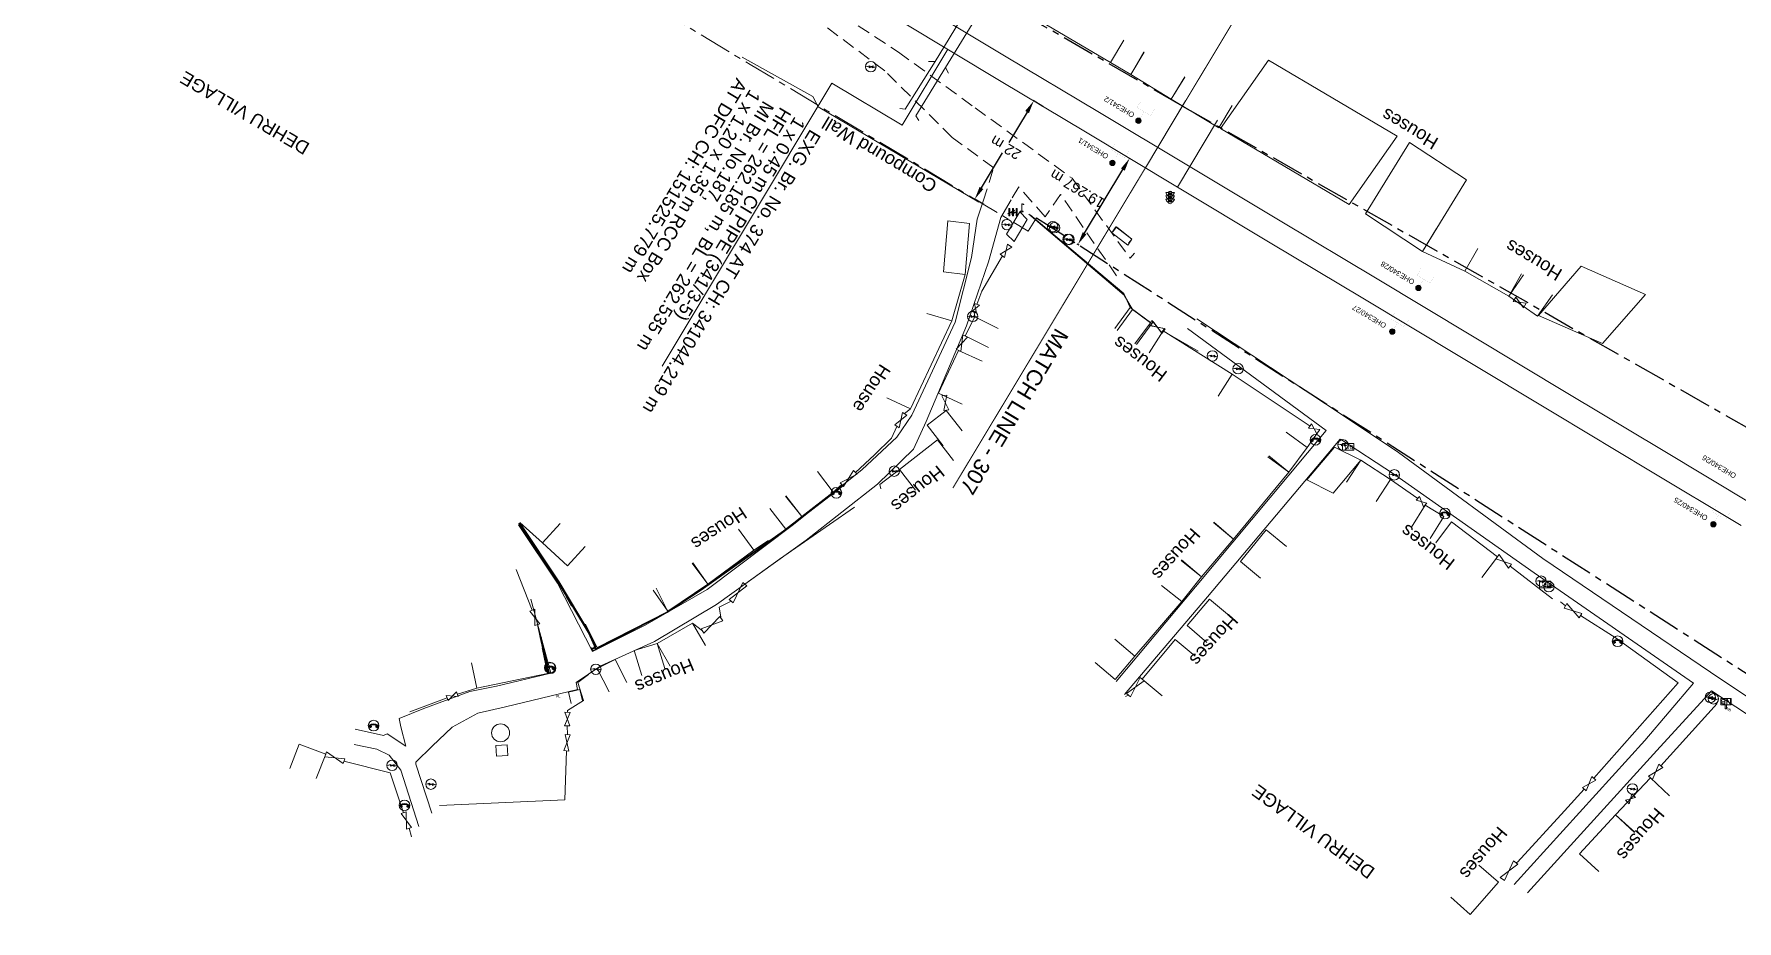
# Model space of a CAD drawing. Header units: metres. Extents: x 593168 to 611286, y 3401475 to 3412398.
# Drawn here: x 610191.8 to 610518.7, y 3401891 to 3402061.2 of the extents above; entities that cross this region are included whole.
import ezdxf
from ezdxf.enums import TextEntityAlignment as Align

# ---------------------------------------------------------------- set-up
doc = ezdxf.new("R2010")
doc.units = ezdxf.units.M
doc.header["$MEASUREMENT"] = 0
for name, pattern in [('CENTER', [2, 1.25, -0.25, 0.25, -0.25]), ('DASHED', [0.75, 0.5, -0.25]), ('PHANTOM2', [1.25, 0.625, -0.125, 0.125, -0.125, 0.125, -0.125])]:
    doc.linetypes.add(name, pattern=pattern)
doc.layers.get('Defpoints').update_dxf_attribs({"lineweight": 0})
for name, color, linetype, lineweight in [('BRIDGE DETAILS PLAN', 7, 'Continuous', 0), ('Commercial Building Pucca', 251, 'Continuous', 0), ('Compound Wall', 251, 'Continuous', 0), ('DFCC BOUNDARY', 6, 'CENTER', 0), ('Drain Bottom', 5, 'Continuous', 0), ('Drain Top', 5, 'Continuous', 0), ('Electric Pole', 251, 'Continuous', 0), ('Existing IR Chainage', 7, 'Continuous', 0), ('Existing IR Track', 143, 'Continuous', 0), ('Gate', 251, 'Continuous', 0), ('Lamp_Post', 251, 'Continuous', 0), ('Name Board', 251, 'Continuous', 0), ('OHE MAST', 8, 'Continuous', 0), ('OHE MAST TEXT', 8, 'Continuous', 0), ('Pipe Line', 4, 'Continuous', 0), ('PROPOSED DFCC TRACK', 1, 'Continuous', 0), ('Religious_Place', 251, 'Continuous', 0), ('Residential Building Pucca', 251, 'Continuous', 0), ('Residential Building Semipucca', 251, 'Continuous', 0), ('Shed', 251, 'Continuous', 0), ('Sign Board', 251, 'Continuous', 0), ('Subroad Edge', 34, 'Continuous', 0), ('Telephone Junction Box', 251, 'Continuous', 0), ('Telephone_Pole', 251, 'Continuous', 0), ('Text1', 251, 'Continuous', 0), ('TJB', 251, 'Continuous', 0), ('Transformer', 251, 'Continuous', 0), ('Village Name', 7, 'Continuous', 0), ('Well', 5, 'Continuous', 0)]:
    doc.layers.add(name, color=color, linetype=linetype, lineweight=lineweight)
doc.layers.add('Existing Railway Boundary', color=7, linetype='CENTER')
doc.layers.add('MATCH LINE', color=7, linetype='Continuous')
doc.styles.add('CUT-FILL', font='cut-fill.shx', dxfattribs={"height": 2})
doc.styles.add('NB', font='swissbo.ttf', dxfattribs={"height": 1.5})
doc.styles.get("Standard").update_dxf_attribs({"font": 'arial.ttf'})
doc.styles.add('Style-Arial', font='arial.ttf')
doc.styles.add('Vill txt', font='arial.ttf', dxfattribs={"height": 3})
doc.dimstyles.get("Standard").update_dxf_attribs({"dimtxt": 0.18, "dimasz": 0.18, "dimexe": 0.18, "dimexo": 0.0625, "dimgap": 0.09, "dimtad": 0, "dimtih": 1, "dimtoh": 1, "dimdec": 4, "dimzin": 0, "dimdsep": 46, "dimtxsty": 'Standard', "dimcen": 0.09, "dimadec": 0, "dimazin": 0, "dimtfac": 1, "dimtdec": 4, "dimtofl": 0, "dimtmove": 0, "dimatfit": 3, "dimfxl": 1, "dimtolj": 1, "dimtzin": 0, "dimarcsym": 0})

# ---------------------------------------------------------------- blocks, each defined once
blk = doc.blocks.new('GT')
at = {"layer": 'Gate'}
for p, q in [((-0.5, -0.5), (-0.5, 0.5)), ((-0.5, 0.5), (0.5, -0.5)), ((0.5, 0.5), (0.5, -0.5))]:
    blk.add_line(p, q, dxfattribs=at)
blk.add_lwpolyline([(0.5, 0.5), (-0.5, -0.5)], dxfattribs=at)
blk = doc.blocks.new('EP')
blk.add_hatch(color=8).paths.add_polyline_path([(-0.21, -0.05), (-0.21, 0.16), (-0.93, -0.01), (-0.31, 0.07), (-0.31, -0.19), (0.31, 0), (0.31, -0.24), (0.94, -0.01), (0.41, -0.1), (0.43, 0.15)])
at = {"color": 8}
for p, q in [((-0.93, -0.01), (-0.21, 0.16)), ((-0.31, 0.07), (-0.93, -0.01)), ((-0.31, -0.19), (-0.31, 0.07)), ((0.31, 0), (-0.31, -0.19)), ((-0.21, 0.16), (-0.21, -0.05)), ((-0.21, -0.05), (0.43, 0.15)), ((0.31, -0.24), (0.31, 0)), ((0.43, 0.15), (0.41, -0.1)), ((0.94, -0.01), (0.31, -0.24)), ((0.41, -0.1), (0.94, -0.01))]:
    blk.add_line(p, q, dxfattribs=at)
blk.add_circle((0, 0), 1, dxfattribs=at)
blk = doc.blocks.new('LP')
for points in [[(0, 0), (0, 1.5)], [(0.25, 1.35), (0.44, 1.35)]]:
    blk.add_lwpolyline(points)
for centre, radius, start, end in [((0.07, 0.99), 0.519, 57.6425, 97.3165), ((0.34, 1.33), 0.094, 11.7012, 168.0476)]:
    blk.add_arc(centre, radius, start, end)
at = {"extrusion": (0, 0, -1)}
blk.add_ellipse((0, 0.01), major_axis=(0.308, 0), ratio=0.400495, dxfattribs=at)
blk.add_ellipse((0.35, 1.36), major_axis=(0.0017, 0.0438), ratio=0.461056, start_param=1.74022, end_param=4.575836)
blk = doc.blocks.new('SIG')
for color, points in [(1, [(-0.22, 0.42, 0.180295), (-0.01, 0.33, -0.00255), (0.01, 0.33, -0.00255), (0.02, 0.33, 0.180295), (0.23, 0.42, -0.002654), (0.25, 0.44, 0.184495), (0.33, 0.65, 1.000001), (-0.32, 0.65, 0.184495), (-0.24, 0.44, -0.002654)]), (2, [(0.23, -0.23, -0.002654), (0.25, -0.21, 0.184495), (0.33, 0.01, 1.000001), (-0.32, 0.01, 0.184495), (-0.24, -0.21, -0.002654), (-0.22, -0.23, 0.180295), (-0.01, -0.32, -0.00255), (0.01, -0.32, -0.00255), (0.02, -0.32, 0.180295)]), (3, [(0.23, -0.88, -0.002654), (0.25, -0.86, 0.184495), (0.33, -0.64, 1.000001), (-0.32, -0.64, 0.184495), (-0.24, -0.86, -0.002654), (-0.22, -0.88, 0.395599)])]:
    blk.add_hatch(color=color).paths.add_polyline_path(points)
for p, q in [((-0.31, 0.98), (-0.32, -0.9)), ((0.33, -0.9), (0.32, 0.98))]:
    blk.add_line(p, q)
for points in [[(-0.31, 0.98), (-0.81, 0.98, 0.198758), (-0.42, 0.41, 0.003814), (-0.31, 0.39, 0.003814)], [(-0.31, 0.33), (-0.81, 0.33, 0.198758), (-0.42, -0.23, 0.003727), (-0.32, -0.26, 0.003727)], [(0.32, 0.98), (0.82, 0.98, -0.198758), (0.44, 0.41, -0.003814), (0.32, 0.39, -0.003814)], [(0.32, 0.33), (0.82, 0.33, -0.198758), (0.44, -0.23, -0.003727), (0.33, -0.26, -0.003727)], [(-0.32, -0.32), (-0.81, -0.32, 0.198758), (-0.42, -0.88, 0.003639), (-0.32, -0.9)], [(0.33, -0.32), (0.82, -0.32, -0.198758), (0.44, -0.88, -0.003639), (0.33, -0.9)]]:
    blk.add_lwpolyline(points, format="xyb")
for centre, radius, start, end in [((0.01, 0.91), 0.324, 12.4049, 167.5951), ((0.01, 0.81), 0.357, 27.7578, 152.2422), ((0.01, -0.9), 0.324, 181.4572, 358.5428)]:
    blk.add_arc(centre, radius, start, end)
blk = doc.blocks.new('TP')
at = {"layer": 'Telephone_Pole'}
blk.add_hatch(color=8, dxfattribs=at).paths.add_polyline_path([(0.49, 0.08, -0.516403), (0.5, 0.04, 0.157799), (0.42, -0.19, 0.257253), (0.43, -0.21), (0.7, -0.4, 0.297943), (0.73, -0.4, 0.213635), (0.94, -0.09, 0.292624), (0.86, 0.1, 0.314672), (-0.86, 0.1, 0.297888), (-0.94, -0.1, 0.205841), (-0.73, -0.4, 0.297943), (-0.7, -0.4), (-0.43, -0.21, 0.257253), (-0.42, -0.19, 0.155164), (-0.5, 0.04, -0.510878), (-0.49, 0.08, -0.167449)])
at = {"layer": 'Telephone_Pole', "color": 8}
for p, q in [((-0.7, -0.4), (-0.43, -0.21)), ((-0.44, -0.22), (-0.44, -0.22)), ((0.7, -0.4), (0.43, -0.21)), ((0.44, -0.22), (0.44, -0.22))]:
    blk.add_line(p, q, dxfattribs=at)
blk.add_circle((0, 0), 1.03, dxfattribs=at)
for centre, radius, start, end in [((0.01, -1.13), 1.5, 55.3659, 125.2353), ((-0.48, 0.05), 0.0243, 109.2181, 217.464), ((-0.82, -0.21), 0.402, 2.1844, 37.464), ((0.01, -1.34), 1.5, 71.1943, 109.2181), ((0.82, -0.21), 0.402, 141.9464, 177.8156), ((0.48, 0.06), 0.0243, 321.9464, 71.1943), ((0.75, -0.06), 0.194, 350.1231, 55.3659), ((-0.44, -0.19), 0.0258, 304.4776, 2.1844), ((0.44, -0.19), 0.0258, 177.8156, 235.5224), ((0.72, -0.38), 0.0258, 235.5224, 301.8866), ((0.49, -0.01), 0.462, 301.8866, 350.1231)]:
    blk.add_arc(centre, radius, start, end, dxfattribs=at)
blk = doc.blocks.new('TRF')
blk.add_hatch(color=256).paths.add_polyline_path([(0.22, -0.04), (0.38, 0.42), (-0.98, -0.29), (0.02, 0.04), (-0.18, -0.39), (0.98, 0.09)])
for p, q in [((-0.69, 0.72), (-0.69, -0.72)), ((-0.52, 0.72), (-0.69, 0.72)), ((-0.52, -0.72), (-0.52, 0.72)), ((0, 0.72), (0, -0.72)), ((0.17, 0.72), (0, 0.72)), ((0.17, -0.72), (0.17, 0.72)), ((0.7, 0.72), (0.7, -0.72)), ((0.87, 0.72), (0.7, 0.72)), ((0.87, -0.72), (0.87, 0.72)), ((-0.69, -0.72), (-0.52, -0.72)), ((0, -0.72), (0.17, -0.72)), ((0.7, -0.72), (0.87, -0.72))]:
    blk.add_line(p, q)
blk.add_lwpolyline([(0.22, -0.04), (0.38, 0.42), (-0.98, -0.29), (0.02, 0.04), (-0.18, -0.39), (0.98, 0.09)], close=True)
blk = doc.blocks.new('NB')
for p, q in [((-0.98, 0.82), (-0.98, 1.98)), ((-0.98, 1.98), (0.98, 1.98)), ((-0.98, 0.82), (0.98, 0.82)), ((-0.13, 0.82), (-0.13, 0)), ((-0.13, 0), (0.13, 0)), ((0.13, 0.82), (0.13, 0)), ((0.98, 1.98), (0.98, 0.82))]:
    blk.add_line(p, q)
at = {"style": 'NB', "width": 1.025371}
blk.add_text('NB', height=0.988, rotation=180, dxfattribs=at).set_placement((0, 1.39), align=Align.MIDDLE)
blk = doc.blocks.new('TJB')
at = {"layer": 'TJB'}
for p, q in [((1.04, 0.63), (-1.09, 0.63)), ((-1.09, 0.63), (-1.09, -0.63)), ((1.04, -0.63), (1.04, 0.63)), ((-1.09, -0.63), (1.04, -0.63))]:
    blk.add_line(p, q, dxfattribs=at)
at = {"layer": 'TJB', "style": 'CUT-FILL'}
blk.add_text('TJB', height=0.739, dxfattribs=at).set_placement((-0.9, -0.38))
blk = doc.blocks.new('OHE MAST')
h = blk.add_hatch(color=253)
h.dxf.hatch_style = 1
edge = h.paths.add_edge_path()
edge.add_arc((0, 0), 0.514, 0, 360)
at = {"color": 253, "const_width": 0.01}
for points in [[(-1.03, -1.71), (0, 0)], [(-3.09, -2.23), (-2.32, -0.94), (0.26, -2.49), (-0.52, -3.77)]]:
    blk.add_lwpolyline(points, dxfattribs=at)
at = {"color": 253}
blk.add_circle((0, 0), 0.514, dxfattribs=at)
blk = doc.blocks.new('*D140')
at = {"layer": 'Defpoints', "color": 0, "linetype": 'ByBlock', "ltscale": 5, "transparency": 16777216}
for p in [(610402.08, 3402037.35), (610402.44, 3402037.13), (610392.52, 3402020.61)]:
    blk.add_point(p, dxfattribs=at)
at = {"layer": 'DFCC BOUNDARY', "color": 0, "linetype": 'ByBlock', "lineweight": -2, "ltscale": 5, "transparency": 16777216}
for p, q in [((610402.33, 3402037.2), (610401.97, 3402037.41)), ((610393.44, 3402022.98), (610400.79, 3402035.21)), ((610392.41, 3402020.68), (610392.05, 3402020.9))]:
    blk.add_line(p, q, dxfattribs=at)
at = {"layer": 'DFCC BOUNDARY', "color": 0, "linetype": 'ByBlock', "ltscale": 5, "transparency": 16777216}
for points in [[(610400.43, 3402035.42), (610401.15, 3402034.99), (610402.08, 3402037.35)], [(610393.09, 3402023.19), (610393.8, 3402022.76), (610392.16, 3402020.83)]]:
    blk.add_solid(points, dxfattribs=at)
at = {"layer": 'DFCC BOUNDARY', "color": 0, "linetype": 'ByBlock', "ltscale": 5, "transparency": 16777216, "insert": (610392.06, 3402031.52), "char_height": 2, "attachment_point": 5, "rotation": 149, "style": 'Style-Arial'}
blk.add_mtext('\\A1;19.267 m', dxfattribs=at)
blk = doc.blocks.new('TerminatorOpen_0.5')
at = {"color": 0, "linetype": 'ByBlock', "lineweight": -2}
for q in [(-1, 0.25), (-1, 0), (-1, -0.25)]:
    blk.add_line((0, 0), q, dxfattribs=at)
blk = doc.blocks.new('*D115')
at = {"layer": 'Defpoints', "color": 0, "linetype": 'ByBlock', "ltscale": 5, "transparency": 16777216}
for p in [(610383.69, 3402048.39), (610385.55, 3402047.28), (610374.22, 3402028.42)]:
    blk.add_point(p, dxfattribs=at)
at = {"layer": 'DFCC BOUNDARY', "color": 0, "linetype": 'ByBlock', "lineweight": -2, "ltscale": 5, "transparency": 16777216}
for p, q in [((610382.41, 3402046.25), (610378.88, 3402040.39)), ((610385.44, 3402047.34), (610383.58, 3402048.46)), ((610373.65, 3402031.67), (610377.72, 3402038.45)), ((610374.11, 3402028.48), (610372.26, 3402029.6))]:
    blk.add_line(p, q, dxfattribs=at)
at = {"layer": 'DFCC BOUNDARY', "color": 0, "linetype": 'ByBlock', "ltscale": 5, "transparency": 16777216}
for points in [[(610382.05, 3402046.46), (610382.76, 3402046.03), (610383.69, 3402048.39)], [(610373.3, 3402031.89), (610374.01, 3402031.46), (610372.37, 3402029.53)]]:
    blk.add_solid(points, dxfattribs=at)
at = {"layer": 'DFCC BOUNDARY', "color": 0, "linetype": 'ByBlock', "ltscale": 5, "transparency": 16777216, "insert": (610378.3, 3402039.42), "char_height": 2, "attachment_point": 5, "rotation": 149, "style": 'Style-Arial'}
blk.add_mtext('\\A1;22 m', dxfattribs=at)

msp = doc.modelspace()

# ---------------------------------------------------------------- linework, layer by layer
at = {"layer": 'BRIDGE DETAILS PLAN', "lineweight": 13}
msp.add_lwpolyline([(610367.1983, 3402058.2885), (610358.4534, 3402043.7081), (610344.9508, 3402051.8065), (610312.3401, 3401997.4341)], dxfattribs=at)
at = {"layer": 'Commercial Building Pucca'}
for points in [[(610398.6944, 3402023.0712, 263.7318), (610399.454, 3402024.2154, 263.4259), (610402.527, 3402021.8613, 263.4929), (610401.7487, 3402020.6891, 263.4929)], [(610280.4421, 3401924.6585, 262.3552), (610282.637, 3401924.7935, 262.4072), (610282.7675, 3401922.7363, 262.6311), (610280.572, 3401922.6013, 262.6311)]]:
    msp.add_polyline3d(points, close=True, dxfattribs=at)
msp.add_polyline3d([(610469.1072, 3401901.7047, 261.1423), (610472.8759, 3401898.4211, 261.1423), (610467.483, 3401892.2314, 261.1353), (610463.7143, 3401895.515, 261.1353)], dxfattribs=at)
at = {"layer": 'Compound Wall'}
for points in [[(610327.7508, 3402056.775, 266.1121), (610341.3179, 3402049.2276, 264.8465), (610342.2811, 3402047.2353, 264.8425), (610373.1578, 3402028.9425, 262.4062)], [(610382.7577, 3402026.6326, 262.6251), (610401.0727, 3402011.1034, 263.061), (610402.6715, 3402008.3239, 263.105)], [(610382.9951, 3402026.5302, 262.4179), (610400.9586, 3402011.4462, 262.035), (610402.1973, 3402008.7455, 262.026)], [(610377.6808, 3402018.6392, 263.173), (610373.7133, 3402011.8947, 262.5262), (610372.7876, 3402009.3152, 262.4542)], [(610372.2459, 3402007.8083, 262.4942), (610372.3677, 3402006.935, 262.6711)], [(610408.6194, 3402004.2094, 262.8021), (610415.2667, 3402000.3581, 261.6724)], [(610421.769, 3401995.9571, 260.4425), (610436.7262, 3401985.9704, 261.4192)], [(610359.9947, 3401989.2297, 262.8001), (610358.9033, 3401988.3526, 263.055)], [(610357.4243, 3401985.9138, 263.066), (610356.4159, 3401983.6703, 262.8701), (610353.1426, 3401980.454, 262.9321), (610349.4618, 3401977.0811, 263.016)], [(610438.2886, 3401984.8772, 261.3872), (610436.1496, 3401981.8807, 261.2813)], [(610354.3333, 3401973.9019, 264.1177), (610354.1652, 3401974.7179, 262.8971), (610357.9218, 3401977.6261, 262.8661)], [(610346.8462, 3401974.7346, 263.025), (610345.2034, 3401973.2966, 263.6698)], [(610452.1405, 3401975.6854, 261.2463), (610457.4023, 3401972.0835, 261.1703)], [(610328.2288, 3401955.6277, 262.9371), (610334.8976, 3401960.4176, 262.9561), (610349.2528, 3401970.4187, 263.23)], [(610285.0198, 3401967.4645, 265.0914), (610289.4106, 3401963.5755, 264.8355)], [(610329.9513, 3401962.1159, 263.155), (610332.7615, 3401964.0274, 263.146)], [(610284.3638, 3401958.4064, 264.8765), (610287.413, 3401950.6354, 263.3829)], [(610475.1017, 3401959.084, 261.0263), (610483.2326, 3401952.8139, 261.0233)], [(610293.9559, 3401953.1629, 263.4079), (610294.9398, 3401951.385, 263.4559)], [(610412.1103, 3401952.2818, 261.8041), (610403.0826, 3401941.814, 261.8411)], [(610484.7872, 3401952.2561, 261.0613), (610485.7405, 3401951.4497, 261.1263)], [(610318.2067, 3401948.1471, 262.7111), (610320.108, 3401946.6276, 265.4283)], [(610488.6484, 3401949.6044, 261.1353), (610495.4848, 3401945.239, 260.9144)], [(610288.4133, 3401947.8617, 263.203), (610288.9328, 3401945.3977, 262.6691)], [(610495.4887, 3401945.234, 260.9134), (610507.4053, 3401936.6582, 261.0683), (610491.1817, 3401918.344, 261.1713)], [(610297.2449, 3401933.2702, 262.9311), (610296.1724, 3401936.7282, 262.5532), (610298.247, 3401938.2987, 262.6032)], [(610273.0636, 3401934.4882, 261.9843), (610276.7879, 3401935.6344, 262.0503)], [(610263.918, 3401931.1357, 262.8091), (610271.1084, 3401933.7732, 262.0663)], [(610294.1845, 3401931.0151, 262.3902), (610294.2019, 3401931.3828, 262.3832), (610297.2449, 3401933.2702, 262.9311)], [(610401.3082, 3401934.0761, 261.8551), (610401.8924, 3401934.3134, 261.9731)], [(610504.0283, 3401920.761, 261.1243), (610514.8428, 3401932.7245, 261.2313)], [(610294.223, 3401926.7356, 262.3912), (610294.1189, 3401928.4291, 262.3842)], [(610269.6281, 3401913.1587, 262.2453), (610293.6596, 3401914.2048, 262.2493), (610293.9933, 3401923.6275, 262.1183)], [(610251.2921, 3401921.66, 262.7891), (610260.1439, 3401919.42, 261.4485), (610262.7366, 3401911.7431, 261.7524)], [(610489.3622, 3401916.2449, 261.1133), (610485.5601, 3401912.1304, 260.9054)], [(610485.5601, 3401912.1304, 260.9054), (610476.518, 3401902.2494, 260.8524), (610476.1714, 3401902.2164, 261.0713)], [(610263.8106, 3401908.7704, 261.7204), (610264.2695, 3401907.1263, 263.006)]]:
    msp.add_polyline3d(points, dxfattribs=at)
at = {"layer": 'DFCC BOUNDARY', "ltscale": 5, "flags": 128}
msp.add_lwpolyline([(610384.1916, 3402025.9612), (610382.6316, 3402023.3659), (610382.3057, 3402023.5616), (610366.1369, 3402033.2715), (610347.1756, 3402044.6438), (610329.2627, 3402055.3875), (610312.3002, 3402065.6121), (610295.1548, 3402075.9469), (610279.5398, 3402085.264), (610263.9981, 3402094.5373), (610245.9472, 3402105.4552), (610228.2258, 3402116.1741), (610211.1381, 3402126.4063), (610194.0456, 3402136.6412), (610177.8901, 3402146.3259), (610161.8846, 3402155.9206), (610146.3415, 3402165.2395), (610131.0407, 3402174.4132), (610114.7917, 3402184.1443), (610098.8085, 3402193.716), (610086.8119, 3402200.9009), (610089.8523, 3402205.9601)], dxfattribs=at)
at = {"layer": 'Drain Bottom'}
for points in [[(610299.4805, 3401942.9731, 262.4322), (610313.3334, 3401950.2174, 262.6211), (610319.795, 3401954.567, 262.7201), (610335.7176, 3401965.7508, 262.967), (610346.7377, 3401974.3242, 262.8441)], [(610346.6948, 3401974.409, 262.8441), (610335.6914, 3401965.805, 262.967), (610319.7699, 3401954.6301, 262.7341), (610313.3145, 3401950.255, 262.6251), (610299.5465, 3401943.129, 262.4322)], [(610284.9272, 3401967.253, 264.9635), (610292.4099, 3401956.0374, 263.7218), (610298.2335, 3401946.4041, 262.7321), (610299.5022, 3401943.594, 262.4982), (610299.3224, 3401943.274, 262.4302), (610299.0971, 3401943.2735, 262.4172), (610298.9204, 3401943.2168, 262.4092)], [(610299.0281, 3401942.9648, 262.4032), (610299.4805, 3401942.9731, 262.4322), (610299.5465, 3401943.129, 262.4322), (610299.5715, 3401943.5499, 262.4992), (610298.2961, 3401946.4179, 262.7231), (610292.5006, 3401956.0736, 263.7218), (610285.0179, 3401967.2892, 264.9635)], [(610290.5409, 3401938.6183, 262.1703), (610289.0398, 3401945.302, 262.5312)], [(610289.0973, 3401945.3195, 262.5242), (610290.6103, 3401938.6466, 262.1003)]]:
    msp.add_polyline3d(points, dxfattribs=at)
for p in [(610346.695, 3401974.409, 262.844), (610346.738, 3401974.324, 262.844), (610284.927, 3401967.253, 264.963), (610285.018, 3401967.289, 264.963), (610335.691, 3401965.805, 262.967), (610335.718, 3401965.751, 262.967), (610292.41, 3401956.037, 263.722), (610292.501, 3401956.074, 263.722), (610319.77, 3401954.63, 262.734), (610319.795, 3401954.567, 262.72), (610313.315, 3401950.255, 262.625), (610313.333, 3401950.217, 262.621), (610289.04, 3401945.302, 262.531), (610289.097, 3401945.32, 262.524), (610298.234, 3401946.404, 262.732), (610298.296, 3401946.418, 262.723), (610298.92, 3401943.217, 262.409), (610299.028, 3401942.965, 262.403), (610299.097, 3401943.274, 262.417), (610299.322, 3401943.274, 262.43), (610299.481, 3401942.973, 262.432), (610299.502, 3401943.594, 262.498), (610299.546, 3401943.129, 262.432), (610299.571, 3401943.55, 262.499), (610290.541, 3401938.618, 262.17), (610290.61, 3401938.647, 262.1)]:
    msp.add_point(p, dxfattribs=at)
at = {"layer": 'Drain Top'}
for points in [[(610346.8659, 3401974.3024, 263.055), (610335.7494, 3401965.6982, 263.117), (610319.8475, 3401954.4878, 262.9151), (610313.3371, 3401950.2052, 262.7721), (610299.6543, 3401943.0168, 262.5962)], [(610299.6696, 3401943.2341, 262.6002), (610313.3115, 3401950.264, 262.7721), (610319.7215, 3401954.624, 262.9031), (610335.6807, 3401965.8559, 263.1), (610346.7718, 3401974.5077, 262.988)], [(610284.8866, 3401967.2083, 265.0424), (610292.3693, 3401955.9927, 263.8008), (610298.18, 3401946.3551, 262.7951)], [(610298.3474, 3401946.4077, 262.8221), (610292.5685, 3401956.085, 263.7898), (610285.0858, 3401967.3006, 265.0314)], [(610290.4743, 3401938.6017, 262.4592), (610288.9349, 3401945.393, 262.6691)], [(610289.154, 3401945.3622, 262.8011), (610290.6839, 3401938.6413, 262.5142)], [(610298.18, 3401946.3551, 262.7951), (610299.3754, 3401943.645, 262.5402), (610299.2893, 3401943.3948, 262.5462), (610299.1255, 3401943.3476, 262.5142), (610298.7471, 3401943.3869, 262.5492)], [(610299.1074, 3401942.8028, 262.6082), (610299.6543, 3401943.0168, 262.5962), (610299.6696, 3401943.2341, 262.6002), (610299.6177, 3401943.5729, 262.5722), (610298.3474, 3401946.4077, 262.8221)]]:
    msp.add_polyline3d(points, dxfattribs=at)
for p in [(610346.772, 3401974.508, 262.988), (610346.866, 3401974.302, 263.055), (610284.887, 3401967.208, 265.042), (610285.086, 3401967.301, 265.031), (610335.681, 3401965.856, 263.1), (610335.749, 3401965.698, 263.117), (610292.369, 3401955.993, 263.801), (610292.569, 3401956.085, 263.79), (610319.722, 3401954.624, 262.903), (610319.848, 3401954.488, 262.915), (610313.312, 3401950.264, 262.772), (610313.337, 3401950.205, 262.772), (610288.991, 3401945.316, 262.781), (610289.154, 3401945.362, 262.801), (610298.18, 3401946.355, 262.795), (610298.347, 3401946.408, 262.822), (610298.747, 3401943.387, 262.549), (610298.879, 3401943.177, 262.513), (610299.107, 3401942.803, 262.608), (610299.125, 3401943.348, 262.514), (610299.289, 3401943.395, 262.546), (610299.375, 3401943.645, 262.54), (610299.618, 3401943.573, 262.572), (610299.654, 3401943.017, 262.596), (610299.67, 3401943.234, 262.6), (610290.474, 3401938.602, 262.459), (610290.684, 3401938.641, 262.514)]:
    msp.add_point(p, dxfattribs=at)
at = {"layer": 'Existing IR Chainage', "color": 7, "linetype": 'Continuous', "lineweight": 13, "flags": 128}
for points in [[(610412.8334, 3402048.388), (610405.1109, 3402035.5286)], [(610418.9712, 3402044.702), (610411.2488, 3402031.8427)]]:
    msp.add_lwpolyline(points, dxfattribs=at)
at = {"layer": 'Existing IR Track', "flags": 128}
for points in [[(610521.8322, 3401970.8679), (610504.1811, 3401981.4476), (610486.5293, 3401992.0277), (610467.894, 3402003.235), (610449.2807, 3402014.4291), (610431.3262, 3402025.1681), (610413.3737, 3402035.9058), (610395.9724, 3402046.3358), (610378.424, 3402056.854), (610360.8226, 3402067.4081), (610343.0892, 3402078.0414), (610325.9647, 3402088.3135), (610308.8184, 3402098.5987), (610293.1044, 3402107.9892), (610277.3842, 3402117.3835), (610259.6203, 3402128.1082), (610241.8171, 3402138.7737), (610224.6768, 3402149.02), (610207.4709, 3402159.3055), (610191.4358, 3402168.9294)], [(610519.4689, 3401966.9081), (610501.7571, 3401977.5244), (610483.8913, 3401988.233), (610465.4658, 3401999.3065), (610446.8581, 3402010.4895), (610429.0533, 3402021.1662), (610411.2488, 3402031.8427), (610393.632, 3402042.4221), (610377.4631, 3402052.1319), (610358.4913, 3402063.5106), (610340.5993, 3402074.2418), (610323.6575, 3402084.4538), (610306.4698, 3402094.8141), (610290.8125, 3402104.1565), (610275.3274, 3402113.396), (610257.3331, 3402124.2798), (610239.57, 3402135.0238), (610222.4403, 3402145.2811), (610205.3479, 3402155.516), (610189.2016, 3402165.1952)]]:
    msp.add_lwpolyline(points, dxfattribs=at)
at = {"layer": 'Existing Railway Boundary', "ltscale": 5}
for points in [[(610412.2426, 3402047.4072), (610348.1708, 3402084.3155), (610255.6699, 3402141.9633), (610098.8011, 3402235.9968), (610097.6409, 3402236.5907), (610096.8654, 3402237.0016), (610095.7382, 3402237.4658), (610093.9073, 3402238.4592), (608296.8511, 3403316.4743), (608263.9541, 3403378.7593), (608188.5487, 3403419.3953), (608142.2829, 3403445.4311)], [(610412.2426, 3402047.4072), (610824.2343, 3401812.7137), (610816.4467, 3401806.0872), (610961.1072, 3401721.668), (611001.8155, 3401693.5189), (611045.0981, 3401670.4754), (611172.8748, 3401594.2137), (611237.8075, 3401560.6603)], [(610384.1916, 3402025.9612), (610670.0185, 3401842.4981), (610679.7056, 3401836.6947), (610993.3567, 3401648.9241), (611238.0931, 3401474.8868)]]:
    msp.add_lwpolyline(points, dxfattribs=at)
at = {"layer": 'MATCH LINE', "linetype": 'PHANTOM2', "ltscale": 15, "const_width": 0.2}
msp.add_lwpolyline([(610438.213, 3402090.5998), (610368.1698, 3401974.0728)], dxfattribs=at)
at = {"layer": 'PROPOSED DFCC TRACK', "color": 7, "linetype": 'Continuous', "flags": 128}
msp.add_lwpolyline([(610363.4996, 3402055.9677), (610364.7358, 3402055.9514), (610370.3551, 3402065.1209), (610369.7763, 3402065.9999)], dxfattribs=at)
at = {"layer": 'PROPOSED DFCC TRACK', "color": 7, "linetype": 'Continuous', "elevation": 0.001, "flags": 128}
msp.add_lwpolyline([(610367.3567, 3402053.6983), (610366.781, 3402054.7923), (610372.4004, 3402063.9617), (610373.4464, 3402063.845)], dxfattribs=at)
at = {"layer": 'PROPOSED DFCC TRACK', "linetype": 'Continuous', "flags": 128}
msp.add_lwpolyline([(610364.7358, 3402055.9514), (610359.0045, 3402046.7875), (610357.9605, 3402046.9212)], dxfattribs=at)
at = {"layer": 'PROPOSED DFCC TRACK', "linetype": 'Continuous', "elevation": 0.001, "flags": 128}
msp.add_lwpolyline([(610366.781, 3402054.7923), (610361.0608, 3402045.5015), (610361.6379, 3402044.6213)], dxfattribs=at)
at = {"layer": 'Religious_Place'}
msp.add_polyline3d([(610294.9016, 3401932.7093, 262.966), (610294.3932, 3401934.8854, 262.966), (610296.5707, 3401935.3941, 261.3575), (610297.0763, 3401933.2299, 261.3575)], dxfattribs=at)
at = {"layer": 'Residential Building Pucca'}
for points in [[(610400.984, 3402060.0486, 262.0903), (610398.4428, 3402055.7443, 262.0903), (610383.9529, 3402064.2991, 261.9773), (610386.4941, 3402068.6034, 261.9773)], [(610404.8291, 3402057.7892, 262.985), (610402.2968, 3402053.4796, 262.985), (610398.4428, 3402055.7443, 262.0903), (610400.9752, 3402060.0539, 262.0903)], [(610412.7083, 3402052.9526, 263.018), (610410.0929, 3402048.6929, 263.018), (610402.2968, 3402053.4796, 262.985), (610404.9122, 3402057.7393, 262.985)], [(610421.7978, 3402047.5022, 262.7801), (610419.2271, 3402043.2154, 262.7801), (610410.0929, 3402048.6929, 263.018), (610412.6636, 3402052.9798, 263.018)], [(610398.8865, 3402023.2836, 262.8928), (610399.5838, 3402024.2169, 262.8928), (610402.4972, 3402021.8545, 262.7148), (610401.8481, 3402021.0894, 262.7148)], [(610477.3288, 3402015.2172, 261.7351), (610474.8453, 3402010.8793, 261.7351), (610466.4175, 3402015.7043, 259.7047), (610468.901, 3402020.0422, 259.7047)], [(610366.3351, 3402015.5591, 262.5132), (610370.5424, 3402015.085, 262.5132), (610367.9474, 3402006.1911, 262.6012), (610363.1489, 3402007.5912, 262.6012)], [(610483.2337, 3402011.1522, 262.301), (610480.3889, 3402007.0422, 262.301), (610474.8453, 3402010.8793, 261.7351), (610477.6901, 3402014.9893, 261.7351)], [(610363.1489, 3402007.5912, 262.6012), (610367.9474, 3402006.1911, 262.6012), (610360.0276, 3401989.28, 263.4259), (610355.5009, 3401991.3999, 263.4259)], [(610375.016, 3402001.044, 262.6191), (610370.5423, 3402003.2737, 262.6191), (610372.3668, 3402006.9344, 262.6711), (610376.8405, 3402004.7047, 262.6711)], [(610399.2322, 3402004.6845, 262.027), (610402.2025, 3402008.7047, 262.027), (610406.3657, 3402005.6287, 261.8591), (610403.3954, 3402001.6085, 261.8591)], [(610399.6881, 3402004.3133, 263.105), (610402.6715, 3402008.3239, 263.105), (610406.0883, 3402005.7822, 262.9371), (610403.1049, 3402001.7716, 262.9371)], [(610405.8576, 3402000.0184, 261.8891), (610408.5093, 3402004.2555, 261.8891), (610421.769, 3401995.9571, 260.4425), (610419.1173, 3401991.7199, 260.4425)], [(610369.9667, 3401990.1914, 262.6301), (610365.4287, 3401992.2871, 262.6301), (610369.2215, 3402000.4997, 262.6251), (610373.7594, 3401998.404, 262.6251)], [(610366.2873, 3401982.1911, 262.7001), (610363.2212, 3401986.1388, 262.7001), (610366.8739, 3401988.9758, 262.8451), (610369.94, 3401985.0281, 262.8451)], [(610432.1078, 3401984.8216, 261.2813), (610436.1496, 3401981.8807, 261.2813), (610432.6818, 3401977.1148, 261.3812), (610428.64, 3401980.0557, 261.3812)], [(610360.9834, 3401973.6749, 262.8661), (610357.9218, 3401977.6261, 262.8661), (610365.2461, 3401983.3012, 262.9131), (610368.3076, 3401979.35, 262.9131)], [(610428.8145, 3401980.2837, 261.3802), (610432.6635, 3401977.0946, 261.3802), (610422.0428, 3401964.2766, 261.6192), (610418.1938, 3401967.4658, 261.6192)], [(610443.7334, 3401975.2128, 261.2223), (610446.4702, 3401979.3956, 261.2223), (610452.1405, 3401975.6854, 261.2463), (610449.4037, 3401971.5027, 261.2463)], [(610342.1898, 3401977.22, 263.6698), (610345.2034, 3401973.2966, 263.6698), (610339.158, 3401968.5929, 263.089), (610336.115, 3401972.5585, 263.089)], [(610336.0696, 3401972.5233, 263.089), (610339.158, 3401968.5929, 263.089), (610336.1145, 3401966.2016, 263.121), (610333.0262, 3401970.1319, 263.121)], [(610456.2095, 3401966.5557, 261.1523), (610458.8285, 3401970.8133, 261.1523), (610462.392, 3401968.6213, 261.0733), (610459.7731, 3401964.3637, 261.0733)], [(610460.863, 3401963.5634, 261.0673), (610463.8771, 3401967.5509, 261.0673), (610472.6965, 3401960.8845, 260.9953), (610469.6824, 3401956.8969, 260.9953)], [(610297.5698, 3401962.8283, 264.2957), (610294.1719, 3401959.1624, 264.2957), (610289.4106, 3401963.5755, 264.8355), (610292.8085, 3401967.2415, 264.8355)], [(610326.9949, 3401966.1464, 263.155), (610329.9513, 3401962.1159, 263.155), (610321.1047, 3401955.627, 262.9341), (610318.1483, 3401959.6576, 262.9341)], [(610418.2355, 3401967.5155, 261.6192), (610422.0428, 3401964.2766, 261.6192), (610415.8761, 3401957.0277, 261.5342), (610412.0689, 3401960.2665, 261.5342)], [(610427.2106, 3401956.7957, 261.4672), (610423.3442, 3401959.9638, 261.4672), (610428.3125, 3401966.0272, 261.4112), (610432.1789, 3401962.8592, 261.4112)], [(610318.2617, 3401959.7383, 262.9341), (610321.1047, 3401955.627, 262.9341), (610313.4788, 3401950.4058, 262.8111), (610310.6594, 3401954.4812, 262.8111)], [(610411.9605, 3401960.1347, 261.5342), (610415.8761, 3401957.0277, 261.5342), (610412.1103, 3401952.2818, 261.8041), (610408.1947, 3401955.3888, 261.8041)], [(610311.2118, 3401954.8372, 262.8111), (610313.4805, 3401950.3832, 262.8111), (610299.8944, 3401943.4627, 262.5772), (610297.6256, 3401947.9168, 262.5772)], [(610323.7149, 3401948.9676, 265.8342), (610323.3176, 3401951.2057, 264.5626), (610325.5812, 3401952.3723, 264.5286)], [(610416.932, 3401944.4348, 261.6641), (610413.1169, 3401947.6645, 261.6641), (610417.4168, 3401952.7437, 261.5612), (610421.2319, 3401949.514, 261.5612)], [(610399.2638, 3401945.0393, 261.8411), (610403.0826, 3401941.814, 261.8411), (610399.291, 3401937.3246, 261.9531), (610395.4722, 3401940.5499, 261.9531)], [(610408.351, 3401934.189, 261.9201), (610404.5051, 3401937.3819, 261.9201), (610410.8407, 3401945.0133, 261.6811), (610414.6866, 3401941.8204, 261.6811)], [(610289.3575, 3401943.378, 262.5172), (610290.3836, 3401938.4859, 262.5172), (610276.7879, 3401935.6344, 262.0503), (610275.7619, 3401940.5265, 262.0503)], [(610308.4837, 3401938.0792, 262.7581), (610307.0127, 3401942.8563, 262.7581), (610311.4166, 3401944.2125, 262.6761), (610312.8877, 3401939.4353, 262.6761)], [(610302.1812, 3401934.9743, 262.6311), (610299.8666, 3401939.4046, 262.6311), (610303.3161, 3401941.1468, 262.6941), (610305.6063, 3401936.7637, 262.6941)], [(610240.8859, 3401920.258, 261.7194), (610242.6804, 3401924.9233, 261.7194), (610247.7806, 3401922.9615, 262.7711), (610245.986, 3401918.2962, 262.7711)], [(610498.9748, 3401907.9186, 260.5785), (610495.3558, 3401911.3665, 260.5785), (610502.0963, 3401918.4413, 261.0253), (610505.7152, 3401914.9934, 261.0253)], [(610492.1495, 3401900.4868, 260.7794), (610488.4682, 3401903.8682, 260.7794), (610495.3558, 3401911.3665, 260.5785), (610499.037, 3401907.9851, 260.5785)]]:
    msp.add_polyline3d(points, dxfattribs=at)
for points in [[(610419.5037, 3402043.1203, 262.8828), (610444.2078, 3402028.5285, 261.9201), (610453.4571, 3402041.6279, 264.4493), (610428.7391, 3402056.2279, 264.4493)], [(610455.7817, 3402040.3815, 264.5513), (610447.3811, 3402026.7259, 262.8698), (610458.3047, 3402019.4965, 260.0096), (610466.7514, 3402033.2269, 260.0096)], [(610367.1778, 3402025.3484, 263.075), (610371.3605, 3402024.8771, 262.6181), (610370.5424, 3402015.085, 262.5132), (610366.3351, 3402015.5591, 262.5132)], [(610480.5468, 3402007.2192, 262.325), (610492.8472, 3402001.7895, 262.259), (610501.0898, 3402011.2549, 261.5152), (610488.7892, 3402016.6846, 261.5152)], [(610436.1138, 3401975.6166, 261.3632), (610441.4078, 3401981.9229, 261.3172), (610446.4702, 3401979.3956, 261.2223), (610441.1761, 3401973.0892, 261.2223)]]:
    msp.add_polyline3d(points, close=True, dxfattribs=at)
at = {"layer": 'Residential Building Semipucca'}
for points in [[(610468.901, 3402020.0422, 259.7047), (610466.4161, 3402015.704, 259.7027), (610458.2773, 3402019.4932, 260.0096), (610461.0177, 3402023.9065, 260.0096)], [(610313.9227, 3401939.8876, 262.6761), (610311.4166, 3401944.2125, 262.6761), (610318.2067, 3401948.1471, 262.7111), (610320.7128, 3401943.8222, 262.7111)]]:
    msp.add_polyline3d(points, dxfattribs=at)
at = {"layer": 'Shed'}
msp.add_polyline3d([(610379.9255, 3402021.3894, 263.5079), (610382.4342, 3402025.6371, 263.6049), (610380.9895, 3402027.0625, 262.7071), (610378.4802, 3402022.8139, 262.7071)], close=True, dxfattribs=at)
at = {"layer": 'Subroad Edge', "color": 88, "linetype": 'DASHED', "ltscale": 5}
for points in [[(610373.9595, 3402029.1523), (610376.011, 3402035.5524), (610368.0417, 3402041.3696), (610355.1108, 3402054.153), (610332.9491, 3402070.8012), (610311.4227, 3402084.76), (610286.4475, 3402099.8833), (610258.9316, 3402115.7723), (610233.2857, 3402129.0694), (610212.4667, 3402140.7832)], [(610213.7632, 3402143.1821), (610214.1346, 3402142.9712), (610234.4952, 3402131.5426), (610259.6666, 3402117.4041), (610287.6519, 3402101.7952), (610312.6271, 3402086.6718), (610334.3025, 3402073.0835), (610357.7085, 3402057.7395), (610372.4286, 3402047.0768), (610391.0363, 3402033.5422), (610402.1833, 3402018.1969), (610403.045, 3402019.1904)], [(610399.5559, 3402014.837), (610388.853, 3402030.4029), (610385.8796, 3402026.1639), (610380.8146, 3402031.9108), (610379.3579, 3402029.4119)]]:
    msp.add_lwpolyline(points, dxfattribs=at)
at = {"layer": 'Subroad Edge'}
for points in [[(610379.3579, 3402029.4119), (610377.3832, 3402026.0245), (610375.0204, 3402017.4877), (610370.7519, 3402005.2179), (610363.0663, 3401986.8428), (610360.6053, 3401981.5393), (610353.6814, 3401974.7865), (610340.0377, 3401964.0864), (610322.8158, 3401951.7163), (610310.904, 3401944.5965), (610300.6067, 3401939.932), (610295.8625, 3401936.7486), (610296.1185, 3401935.3871), (610282.2952, 3401932.0409), (610276.9611, 3401930.8609), (610272.0347, 3401928.1574), (610268.2068, 3401924.5012), (610265.1079, 3401921.4466), (610265.0744, 3401921.0515), (610268.1772, 3401911.648)], [(610284.8221, 3401967.0192), (610292.3048, 3401955.8036), (610298.9891, 3401942.6638), (610309.0831, 3401947.7602), (610321.0145, 3401954.5912), (610337.6049, 3401967.0674), (610350.7747, 3401977.6164), (610357.3848, 3401983.8526), (610360.2915, 3401988.0871), (610368.6194, 3402005.9054), (610371.7373, 3402018.3495), (610372.8422, 3402025.6669), (610373.9595, 3402029.1523)]]:
    msp.add_lwpolyline(points, dxfattribs=at)
for points in [[(610413.2186, 3402004.6873, 261.5642), (610439.8144, 3401985.1203, 261.2793)], [(610414.9681, 3402006.5519, 261.5272), (610443.2486, 3401987.8455, 261.1973), (610453.7131, 3401980.8771, 261.1543), (610481.3989, 3401960.5445, 260.9194), (610513.5974, 3401938.7336, 260.9064)], [(610399.4971, 3401936.908, 261.8871), (610414.7413, 3401955.0735, 261.6102), (610439.8144, 3401985.1203, 261.2793)], [(610401.0976, 3401934.4645, 261.8741), (610417.0582, 3401953.1625, 261.5642), (610442.5336, 3401983.4731, 261.2113)], [(610442.545, 3401983.4667, 261.2113), (610452.7211, 3401976.8028, 261.1903), (610479.7417, 3401957.7779, 260.9584), (610510.3466, 3401936.6157, 260.7944)], [(610253.4218, 3401927.7555, 261.7844), (610258.9024, 3401926.5551, 261.7794), (610259.5606, 3401926.8748, 261.7854), (610263.1709, 3401924.5476, 261.6804), (610262.1994, 3401928.207, 261.8644), (610261.914, 3401929.8087, 261.8994), (610266.6043, 3401931.7651, 261.9244), (610275.4824, 3401935.0333, 262.0483), (610280.5641, 3401936.0612, 262.1883), (610290.9895, 3401938.5492, 262.4772), (610287.1393, 3401952.7529, 263.5879)], [(610513.5974, 3401938.7336, 260.9064), (610545.6175, 3401917.3088, 260.7154), (610569.4278, 3401901.3556, 260.6314), (610618.8749, 3401870.7274, 260.3835), (610674.7263, 3401837.5073, 260.3375), (610693.8093, 3401826.4834, 260.2416), (610709.9547, 3401816.6719, 260.3065)], [(610475.8905, 3401897.9917, 260.8674), (610500.9812, 3401925.6353, 260.7944), (610510.3466, 3401936.6157, 260.7944)], [(610478.4678, 3401896.3408, 260.8354), (610503.2568, 3401923.6678, 260.8014), (610513.8004, 3401935.1233, 260.8854)], [(610513.8004, 3401935.1233, 260.8854), (610544.0417, 3401915.2308, 260.7094), (610574.2441, 3401895.3341, 260.6055), (610617.7102, 3401868.5467, 260.4145), (610673.2405, 3401835.5568, 260.3215), (610708.6736, 3401814.2792, 260.4035)], [(610265.6818, 3401909.1182, 261.5994), (610262.2377, 3401919.9257, 261.5745), (610259.9981, 3401922.8035, 261.5765), (610257.6245, 3401923.9573, 261.7254), (610253.2705, 3401924.8428, 261.7694)]]:
    msp.add_polyline3d(points, dxfattribs=at)
at = {"layer": 'Well'}
msp.add_circle((610281.351, 3401927.0742, 262.3062), 1.7264, dxfattribs=at)

# ---------------------------------------------------------------- block references
at = {"layer": 'Electric Pole'}
for p, xscale, yscale, zscale in [((610352.4118, 3402054.9584, 263.4309), 0.9997078269177826, 0.9997078269177826, 0.9997078269177826), ((610378.5323, 3402024.6481, 262.5902), 0.9997078269177826, 0.9997078269177826, 0.9997078269177826), ((610387.336, 3402024.2418, 262.6901), 0.9997078269177826, 0.9997078269177826, 0.9997078269177826), ((610387.6857, 3402024.0384, 262.246), 0.9997078270183116, 0.9997078270183116, 0.9997078270183116), ((610390.262, 3402021.7908, 262.4242), 0.9997078269177826, 0.9997078269177826, 0.9997078269177826), ((610390.467, 3402021.7823, 262.185), 0.9997078270183116, 0.9997078270183116, 0.9997078270183116), ((610371.9714, 3402007.0167, 262.4782), 0.9997078269177826, 0.9997078269177826, 0.9997078269177826), ((610417.985, 3401999.4242, 261.6731), 0.9997078270183116, 0.9997078270183116, 0.9997078270183116), ((610422.9182, 3401996.9772, 261.4452), 0.9997078270183116, 0.9997078270183116, 0.9997078270183116), ((610443.0433, 3401982.3571, 261.2903), 0.9997078270183116, 0.9997078270183116, 0.9997078270183116), ((610356.9185, 3401977.3092, 262.8481), 0.9997078269177826, 0.9997078269177826, 0.9997078269177826), ((610452.8987, 3401976.6024, 261.2203), 0.9997078270183116, 0.9997078270183116, 0.9997078270183116), ((610481.0602, 3401956.1901, 261.0023), 0.9997078270183116, 0.9997078270183116, 0.9997078270183116), ((610482.5791, 3401955.1308, 260.9704), 0.9997078270183116, 0.9997078270183116, 0.9997078270183116), ((610299.6375, 3401939.2801, 262.8911), 0.9997078269177826, 0.9997078269177826, 0.9997078269177826), ((610513.5535, 3401933.8828, 261.0843), 0.9997078270183116, 0.9997078270183116, 0.9997078270183116), ((610514.1397, 3401933.603, 260.9903), 0.9997078270183116, 0.9997078270183116, 0.9997078270183116), ((610260.529, 3401920.8366, 261.6454), 0.9997078269177826, 0.9997078269177826, 0.9997078269177826), ((610267.9866, 3401917.2254, 261.5795), 0.9997078269177826, 0.9997078269177826, 0.9997078269177826), ((610498.59, 3401916.3065, 260.8534), 0.9997078270183116, 0.9997078270183116, 0.9997078270183116)]:
    msp.add_blockref('EP', p, dxfattribs=dict(at, xscale=xscale, yscale=yscale, zscale=zscale))
at = {"layer": 'Gate'}
for p, xscale, yscale, zscale, rotation in [((610378.3746, 3402019.6222, 156.3202), 2.406473665074514, 0.9997078268772032, 2.406473665074514, 54.34587188090328), ((610476.9351, 3402009.7152, 0.0756), 2.323648753879868, 0.9997078268568411, 2.323648753879868, 149.2534410955112), ((610372.5184, 3402008.5654, 156.3202), 1.593269902383787, 0.9997078268772032, 1.593269902383787, 70.34587188151824), ((610369.8854, 3402001.8861, 156.3202), 3.074585128683456, 0.9997078268772032, 3.074585128683456, 64.3458718835975), ((610407.3538, 3402004.9958, 156.3202), 2.979989519435964, 0.9997078268772036, 2.979989519435964, 328.3458718799187), ((610407.4375, 3402004.9421, 0.0756), 2.545727470093825, 0.999707826856841, 2.545727470093825, 327.2534410967776), ((610366.7166, 3401990.4116, 156.3202), 2.857231779236339, 0.9997078268772032, 2.857231779236339, 277.3458718831693), ((610358.165, 3401987.128, 156.3202), 2.837754092274991, 0.9997078268772032, 2.837754092274991, 58.34587188434524), ((610437.5074, 3401985.4238, 0.0756), 1.90688339108501, 0.9997078268568408, 1.90688339108501, 325.2534411012881), ((610348.154, 3401975.9079, 156.3202), 3.513921817390494, 0.9997078268772032, 3.513921817390494, 42.34587188231395), ((610458.1154, 3401971.4484, 0.0756), 1.909771667661373, 0.9997078268568407, 1.909771667661373, 318.2534410967547), ((610473.8991, 3401959.9842, 0.0756), 3.004437552069363, 0.999707826856841, 3.004437552069363, 323.2534411002846), ((610326.905, 3401954, 156.3202), 4.196071841447522, 0.9997078268772032, 4.196071841447522, 51.34587188277234), ((610487.1944, 3401950.5271, 0.0756), 3.443945872415778, 0.9997078268568408, 3.443945872415778, 327.2534411019565), ((610287.9179, 3401949.2427, 156.3202), 2.934449691673973, 0.9997078268772033, 2.934449691673973, 289.3458718836469), ((610321.9068, 3401947.8206, 156.3202), 4.316849178393761, 0.9997078268772032, 4.316849178393761, 33.34587188150461), ((610272.0859, 3401934.13, 156.3202), 2.082492187808926, 0.9997078268772032, 2.082492187808926, 20.34587188174988), ((610403.1987, 3401935.8476, 0.0756), 4.030080043585218, 0.9997078268568408, 4.030080043585218, 49.25344110062005), ((610294.1517, 3401929.7221, 156.3202), 2.586845951125656, 0.9997078268772032, 2.586845951125656, 88.34587188384775), ((610294.1082, 3401925.1816, 156.3202), 3.116556882240904, 0.9997078268772032, 3.116556882240904, 85.34587188329769), ((610249.5367, 3401922.3086, 156.3202), 3.742847360357717, 0.9997078268772033, 3.742847360357717, 339.3458718798553), ((610490.2719, 3401917.2944, 0.0756), 2.777939282233946, 0.9997078268568407, 2.777939282233946, 49.25344109900918), ((610503.0623, 3401919.6012, 0.0756), 3.018907923071293, 0.9997078268568409, 3.018907923071293, 50.25344110197374), ((610498.2126, 3401914.4017, 0.0756), 1.736173618567075, 0.9997078268568409, 1.736173618567075, 45.25344110055652), ((610263.2735, 3401910.2561, 156.3202), 3.16011122998743, 0.9997078268772032, 3.16011122998743, 289.34587188286), ((610474.9046, 3401900.6101, 0.0756), 4.091490875739965, 0.9997078268568408, 4.091490875739965, 51.25344110182049)]:
    msp.add_blockref('GT', p, dxfattribs=dict(at, xscale=xscale, yscale=yscale, zscale=zscale, rotation=rotation))
at = {"layer": 'Lamp_Post', "xscale": 0.9997078269177826, "yscale": 0.9997078269177826, "zscale": 0.9997078269177826}
msp.add_blockref('LP', (610381.3704, 3402027.1439, 262.7071), dxfattribs=at)
at = {"layer": 'Name Board', "xscale": 0.9997078270183116, "yscale": 0.9997078270183116, "zscale": 0.9997078270183116}
msp.add_blockref('NB', (610516.5525, 3401931.6628, 261.1343), dxfattribs=at)
at = {"layer": 'OHE MAST', "rotation": 180}
for p in [(610403.7771, 3402044.5787), (610403.7771, 3402044.5787), (610398.786, 3402036.4832), (610398.786, 3402036.4832), (610457.5287, 3402012.4898), (610457.5287, 3402012.4898), (610452.4969, 3402004.1123), (610452.4969, 3402004.1123), (610514.1367, 3401967.114), (610514.1367, 3401967.114)]:
    msp.add_blockref('OHE MAST', p, dxfattribs=at)
at = {"layer": 'Sign Board', "xscale": 0.9997078269177826, "yscale": 0.9997078269177826, "zscale": 0.9997078269177826}
msp.add_blockref('SIG', (610409.8552, 3402029.8447, 263.8838), dxfattribs=at)
at = {"layer": 'Telephone Junction Box', "xscale": 0.9997078270183116, "yscale": 0.9997078270183116, "zscale": 0.9997078270183116}
for p in [(610444.0724, 3401981.981, 261.2333), (610481.8708, 3401955.5607, 260.9684)]:
    msp.add_blockref('TJB', p, dxfattribs=at)
at = {"layer": 'Telephone_Pole'}
for p, xscale, yscale, zscale in [((610437.765, 3401983.3214, 261.2583), 0.9997078270183116, 0.9997078270183116, 0.9997078270183116), ((610345.8029, 3401973.1452, 263.043), 0.9997078269177826, 0.9997078269177826, 0.9997078269177826), ((610462.6152, 3401969.1623, 261.0733), 0.9997078270183116, 0.9997078270183116, 0.9997078270183116), ((610495.7593, 3401944.6528, 260.8914), 0.9997078270183116, 0.9997078270183116, 0.9997078270183116), ((610290.8264, 3401939.5966, 262.4402), 0.9997078269177826, 0.9997078269177826, 0.9997078269177826), ((610290.9506, 3401939.4922, 262.5122), 0.9997078269177826, 0.9997078269177826, 0.9997078269177826), ((610256.9839, 3401928.4618, 261.9463), 0.9997078269177826, 0.9997078269177826, 0.9997078269177826), ((610262.9103, 3401913.152, 261.5535), 0.9997078269177826, 0.9997078269177826, 0.9997078269177826)]:
    msp.add_blockref('TP', p, dxfattribs=dict(at, xscale=xscale, yscale=yscale, zscale=zscale))
at = {"layer": 'Transformer', "xscale": 0.9997078269177826, "yscale": 0.9997078269177826, "zscale": 0.9997078269177826}
msp.add_blockref('TRF', (610379.6103, 3402027.0145, 262.5902), dxfattribs=at)

# ---------------------------------------------------------------- texts
at = {"layer": 'BRIDGE DETAILS PLAN', "color": 10, "style": 'Style-Arial'}
for s, p in [('AT DFC CH: 151525.779 m ', (610326.6635, 3402052.9483)), ('1 x 1.20 x 1.35 m RCC Box', (610329.2442, 3402050.7682)), ('MI Br. No.187, ', (610331.8249, 3402048.5881))]:
    msp.add_text(s, height=2.5, rotation=239, dxfattribs=at).set_placement(p)
at = {"layer": 'BRIDGE DETAILS PLAN', "style": 'Style-Arial'}
for s, p in [('HFL = 262.185 m, BL = 262.535 m ', (610335.122, 3402047.379)), ('EXG. Br. No. 374 AT CH: 341044.219 m', (610340.8053, 3402043.1021)), ('1 x 0.45 m CI PIPE (341/3-5)', (610337.8401, 3402045.5182))]:
    msp.add_text(s, height=2.5, rotation=239, dxfattribs=at).set_placement(p)
at = {"layer": 'MATCH LINE', "linetype": 'Continuous'}
msp.add_text('MATCH LINE - 307', height=3, rotation=239.034667, dxfattribs=at).set_placement((610387.9388, 3402004.9827))
at = {"layer": 'Name Board'}
msp.add_text('NB', height=0.49985, rotation=326.253441, dxfattribs=at).set_placement((610516.5525, 3401931.6628, 261.1343))
at = {"layer": 'OHE MAST TEXT'}
for s, p in [('OHE341/2', (610403.1406, 3402045.9824, 263.748)), ('OHE341/1', (610398.1412, 3402038.0248, 263.565)), ('OHE340/28', (610456.9165, 3402013.9086, 265.639)), ('OHE340/27', (610451.4677, 3402005.5413, 263.5936)), ('OHE340/26', (610518.6385, 3401976.7061, 263.5626)), ('OHE340/25', (610513.1732, 3401968.6084, 263.3856))]:
    msp.add_text(s, height=1, rotation=149, dxfattribs=at).set_placement(p)
at = {"layer": 'Pipe Line'}
msp.add_text('PL', height=0.5, dxfattribs=at).set_placement((610291.993, 3401933.83, 262.303))
at = {"layer": 'Telephone Junction Box'}
for p in [(610444.0724, 3401981.981, 261.2333), (610481.8708, 3401955.5607, 260.9684)]:
    msp.add_text('TJB', height=0.49985, rotation=326.253441, dxfattribs=at).set_placement(p)
at = {"layer": 'Telephone_Pole'}
for p in [(610437.765, 3401983.3214, 261.2583), (610462.6152, 3401969.1623, 261.0733), (610495.7593, 3401944.6528, 260.8914)]:
    msp.add_text('TP', height=0.49985, rotation=326.253441, dxfattribs=at).set_placement(p)
at = {"layer": 'Text1'}
for s, rotation, p in [('Houses', 149.050079, (610461.5739, 3402041.0403, 418.3671)), ('Compound Wall', 149.050079, (610365.3842, 3402032.7656, 47.644)), ('Houses', 149.050079, (610485.3589, 3402015.8451, 418.3671)), ('Houses', 142.656608, (610409.5396, 3401996.2511, 156.3202)), ('House', 237.179745, (610354.2714, 3401998.1047, 156.3202)), ('Houses', 218.756289, (610365.2806, 3401978.5956, 156.3202)), ('Houses', 213.583847, (610327.5335, 3401970.6172, 156.3202)), ('Houses', 228.254984, (610414.0296, 3401966.6167, 156.3202)), ('Houses', 142.656608, (610464.7465, 3401960.118, 156.3202)), ('Houses', 228.254984, (610421.2809, 3401950.1227, 156.3202)), ('Houses', 202.706466, (610317.8026, 3401941.4788, 156.3202)), ('Houses', 229.718955, (610503.0516, 3401912.9441, 156.3202)), ('Houses', 229.718955, (610472.8905, 3401909.3161, 156.3202))]:
    msp.add_text(s, height=2.5, rotation=rotation, dxfattribs=at).set_placement(p)
at = {"layer": 'Village Name', "style": 'Vill txt'}
for rotation, p in [(149.608786, (610244.9204, 3402040.0867, 156.3202)), (144, (610449.3822, 3401900.8946))]:
    msp.add_text('DEHRU VILLAGE', height=2.5, rotation=rotation, dxfattribs=at).set_placement(p)

# ---------------------------------------------------------------- dimensions: what is measured, and where the dimension line sits
at = {"layer": 'DFCC BOUNDARY', "linetype": 'ByBlock', "ltscale": 5}
dim = msp.add_linear_dim(base=(610383.6921, 3402048.3913), p1=(610374.2213, 3402028.4166), p2=(610385.5475, 3402047.277), angle=59.013951, dimstyle='Standard', override={"dimtxt": 2, "dimasz": 2.5, "dimexe": 0.125, "dimexo": 0.125, "dimgap": 0.125, "dimtad": 1, "dimtih": 0, "dimtoh": 0, "dimdec": 3, "dimzin": 11, "dimpost": ' m', "dimtxsty": 'Style-Arial', "dimsah": 1, "dimadec": 4, "dimazin": 3, "dimtmove": 2, "dimatfit": 1, "dimldrblk": 'TerminatorOpen_0.5', "dimfrac": 2, "dimtzin": 11}, dxfattribs=at)
dim.commit()
dim.dimension.update_dxf_attribs({"geometry": '*D115', "text_midpoint": (610378.3022, 3402039.417), "dimtype": 129, "text_rotation": 149})
at = {"layer": 'DFCC BOUNDARY', "color": 7, "linetype": 'ByBlock', "ltscale": 5}
dim = msp.add_linear_dim(base=(610402.0771, 3402037.3505), p1=(610392.5211, 3402020.6148), p2=(610402.4404, 3402037.1324), angle=59.013949, dimstyle='Standard', override={"dimtxt": 2, "dimasz": 2.5, "dimexe": 0.125, "dimexo": 0.125, "dimgap": 0.125, "dimtad": 1, "dimtih": 0, "dimtoh": 0, "dimdec": 3, "dimzin": 11, "dimpost": ' m', "dimtxsty": 'Style-Arial', "dimsah": 1, "dimadec": 4, "dimazin": 3, "dimtmove": 2, "dimatfit": 1, "dimldrblk": 'TerminatorOpen_0.5', "dimfrac": 2, "dimtzin": 11}, dxfattribs=at)
dim.commit()
dim.dimension.update_dxf_attribs({"geometry": '*D140', "text_midpoint": (610392.0621, 3402031.5249), "dimtype": 129, "text_rotation": 149})

doc.saveas('drawing.dxf')
